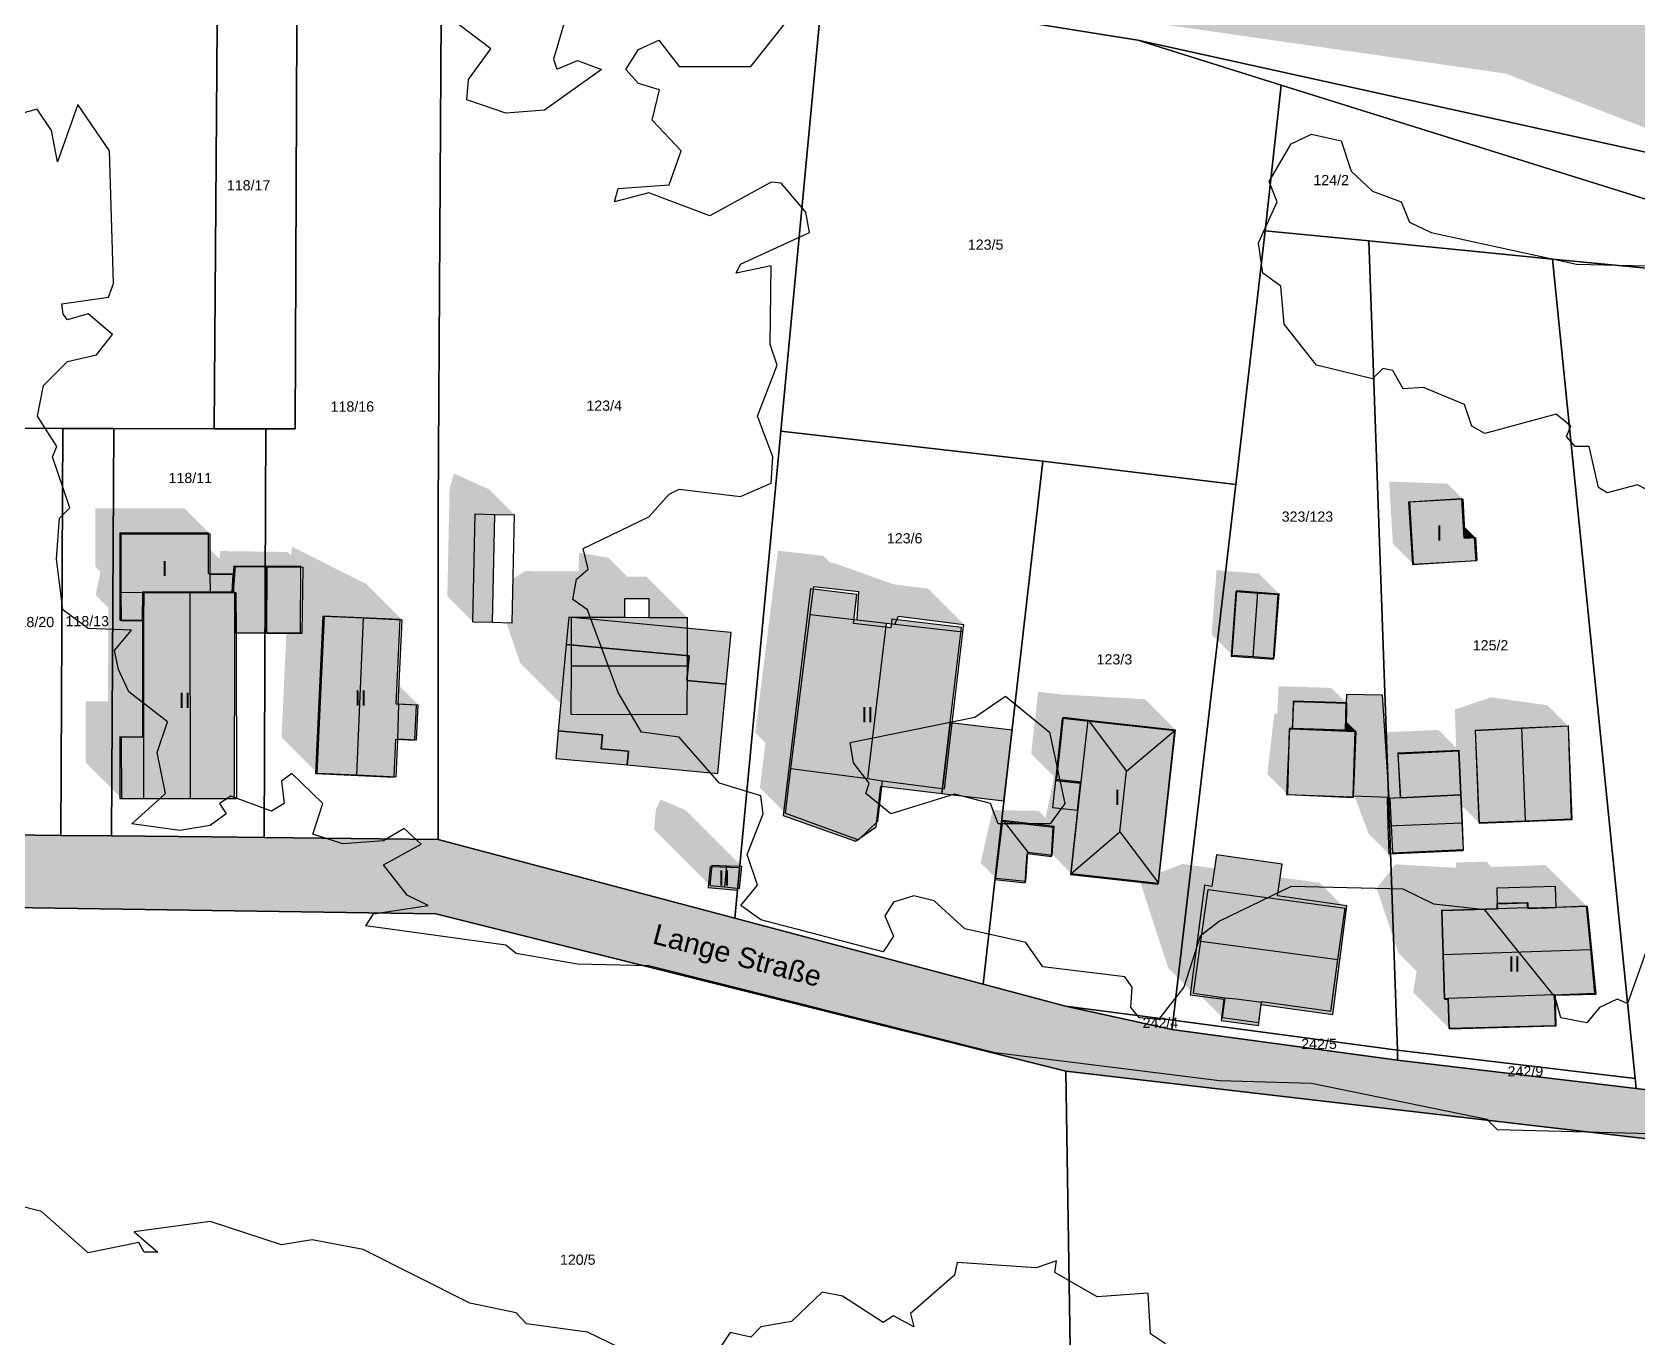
# Model space of a CAD drawing. Header units: millimetres. Extents: x 238 to 3518, y -74 to 2735.
# Drawn here: x 2364.9 to 2522.4, y 1544.8 to 1672.9 of the extents above; entities that cross this region are included whole.
import ezdxf
from ezdxf.enums import TextEntityAlignment as Align

# ---------------------------------------------------------------- set-up
doc = ezdxf.new("R2010")
doc.units = ezdxf.units.MM
for name, color, linetype in [('LP_Flurstueck_bez', 7, 'Continuous'), ('LP_Flurstuecke', 8, 'Continuous'), ('LP_Gebaeude_Dachaufsicht', 9, 'Continuous'), ('LP_Gebaeude_Dachschatten', 253, 'Continuous'), ('LP_Gebaeude_F', 254, 'Continuous'), ('LP_Gebaeude_Geschosszahl', 7, 'Continuous'), ('LP_Gebaeude_Schatten', 7, 'Continuous'), ('LP_Gebaeude_U', 7, 'Continuous'), ('LP_Topographie_Hoehenlinien', 8, 'Continuous'), ('LP_Verkehr_Strassen', 9, 'Continuous'), ('LP_Verkehr_Strassennamen', 7, 'Continuous'), ('LP_Verkehr_Wege_Plaetze', 252, 'Continuous')]:
    doc.layers.add(name, color=color, linetype=linetype)
doc.styles.get("Standard").update_dxf_attribs({"font": 'arial.ttf'})

msp = doc.modelspace()

# ---------------------------------------------------------------- hatches: boundary and pattern name
at = {"layer": 'LP_Gebaeude_Dachschatten'}
for points in [[(2408.39, 1625.62), (2408.17, 1615.04), (2410.1, 1615), (2410.32, 1625.58)], [(2380.43, 1617.93), (2375.92, 1617.93), (2375.91, 1615.17), (2375.9, 1603.74), (2375.89, 1597.73), (2380.44, 1597.72)], [(2483.1, 1618.1), (2482.63, 1611.78), (2484.7, 1611.63), (2485.17, 1617.94)], [(2397.43, 1615.42), (2393.62, 1615.59), (2392.91, 1600.21), (2396.78, 1600.03)], [(2429.21, 1610.71), (2429.22, 1615.46), (2425.45, 1615.47), (2425.45, 1615.48), (2423.06, 1615.49), (2423.06, 1615.49), (2417.84, 1615.51), (2417.83, 1610.74)], [(2448.75, 1614.9), (2445.86, 1615.23), (2441.25, 1615.76), (2439.37, 1600.67), (2446.9, 1599.66)], [(2471.63, 1594.45), (2472.29, 1600.38), (2468.52, 1605.41), (2467.84, 1599.35), (2467.54, 1596.68), (2466.84, 1590.37)], [(2472.29, 1600.38), (2477.08, 1604.45), (2468.52, 1605.41)], [(2506.47, 1604.43), (2506.82, 1595.35), (2511.36, 1595.54), (2511.02, 1604.64)], [(2505.05, 1598.07), (2504.86, 1602.44), (2498.9, 1602.18), (2499.1, 1597.81)], [(2505.18, 1595.34), (2505.05, 1598.07), (2499.1, 1597.81), (2497.83, 1597.75), (2497.92, 1595.02)], [(2431.63, 1591.17), (2431.45, 1589.17), (2432.89, 1589.04), (2433.08, 1591.12)], [(2493.01, 1581.91), (2493.71, 1586.95), (2480.27, 1588.8), (2479.56, 1583.71)], [(2517.78, 1582.91), (2517.37, 1587.2), (2514.31, 1587.07), (2511.58, 1587), (2511.58, 1587.02), (2508.59, 1586.93), (2508.59, 1586.92), (2503.17, 1586.76), (2503.3, 1582.43)]]:
    msp.add_hatch(color=253, dxfattribs=at).paths.add_polyline_path(points)
at = {"layer": 'LP_Gebaeude_F'}
for points in [[(2499.92, 1626.77), (2500.31, 1620.66), (2506.56, 1621.06), (2506.41, 1623.31), (2505.38, 1623.24), (2505.15, 1627.1)], [(2373.54, 1615.2), (2375.78, 1615.2), (2375.79, 1617.97), (2384.57, 1617.95), (2384.68, 1619.72), (2382.25, 1619.76), (2382.26, 1623.72), (2373.56, 1623.74)], [(2384.57, 1617.95), (2384.82, 1617.95), (2384.82, 1613.97), (2387.8, 1613.96), (2387.83, 1620.48), (2384.74, 1620.5), (2384.68, 1619.72)], [(2387.8, 1613.96), (2391.28, 1613.95), (2391.31, 1620.47), (2387.83, 1620.48)], [(2373.54, 1597.71), (2384.81, 1597.7), (2384.82, 1613.97), (2384.82, 1617.95), (2384.57, 1617.95), (2375.79, 1617.97), (2375.78, 1615.2), (2375.76, 1603.74), (2373.55, 1603.75)], [(2438.62, 1596.06), (2445.7, 1593.52), (2447.71, 1594.92), (2448.18, 1598.92), (2454.16, 1598.2), (2454.99, 1605.14), (2456.1, 1614.48), (2449.26, 1615.29), (2449.16, 1614.44), (2445.49, 1614.88), (2445.83, 1617.73), (2441.27, 1618.27)], [(2482.54, 1611.68), (2486.7, 1611.39), (2487.15, 1617.68), (2482.99, 1617.98)], [(2392.74, 1600.18), (2400.46, 1599.82), (2400.63, 1603.53), (2402.47, 1603.44), (2402.63, 1606.88), (2400.66, 1606.97), (2401.05, 1615.26), (2393.45, 1615.61)], [(2417.32, 1612.81), (2429.38, 1611.69), (2429.15, 1609.3), (2433.03, 1608.93), (2433.52, 1613.98), (2417.57, 1615.5)], [(2416.54, 1604.35), (2420.88, 1603.96), (2420.75, 1602.6), (2423.44, 1602.36), (2423.31, 1601), (2432.2, 1600.17), (2433.03, 1608.93), (2429.15, 1609.3), (2429.38, 1611.69), (2417.32, 1612.81)], [(2493.74, 1604.41), (2494.7, 1604.38), (2494.5, 1597.97), (2498.05, 1597.86), (2497.39, 1607.84), (2493.86, 1607.91), (2493.83, 1607.11)], [(2488.55, 1604.58), (2493.74, 1604.41), (2493.83, 1607.11), (2488.63, 1607.27)], [(2454.16, 1598.2), (2460.26, 1597.48), (2461.05, 1604.41), (2454.99, 1605.14)], [(2465.32, 1599.49), (2467.76, 1599.23), (2467.47, 1596.56), (2466.79, 1590.25), (2475.39, 1589.32), (2477.01, 1604.36), (2465.97, 1605.55)], [(2506.48, 1604.36), (2506.85, 1595.29), (2515.99, 1595.67), (2515.62, 1604.82)], [(2416.3, 1601.63), (2423.31, 1601), (2423.44, 1602.36), (2420.75, 1602.6), (2420.88, 1603.96), (2416.54, 1604.35)], [(2487.96, 1598.1), (2494.5, 1597.87), (2494.5, 1597.97), (2494.7, 1604.38), (2493.74, 1604.41), (2488.55, 1604.58), (2488.25, 1604.59)], [(2498.89, 1602.06), (2499.15, 1597.78), (2505.08, 1598.07), (2504.87, 1602.35)], [(2465.03, 1596.82), (2467.47, 1596.56), (2467.76, 1599.23), (2465.32, 1599.49)], [(2498.11, 1597.73), (2498.37, 1592.38), (2505.34, 1592.72), (2505.08, 1598.07), (2499.15, 1597.78)], [(2459.37, 1589.78), (2462.35, 1589.43), (2462.53, 1592.32), (2464.91, 1592.02), (2465.09, 1594.87), (2460.03, 1595.45)], [(2478.52, 1578.45), (2481.83, 1578.03), (2481.56, 1575.95), (2485.22, 1575.46), (2485.49, 1577.5), (2492.5, 1576.52), (2493.89, 1587.19), (2487.1, 1588.17), (2487.55, 1591.28), (2481.1, 1592.2), (2480.66, 1589.09), (2479.91, 1589.21)], [(2431.26, 1589), (2434.14, 1588.74), (2434.35, 1590.92), (2431.44, 1591.01)], [(2508.6, 1588.93), (2508.64, 1587.39), (2511.64, 1587.47), (2511.65, 1586.94), (2514.41, 1587.01), (2514.36, 1589.07)], [(2503.19, 1586.7), (2503.45, 1578.04), (2503.83, 1578.05), (2503.91, 1575.13), (2514.42, 1575.41), (2514.34, 1578.42), (2518.35, 1578.53), (2517.5, 1587.12), (2514.41, 1587.01), (2511.65, 1586.94), (2511.64, 1587.47), (2508.64, 1587.39), (2508.65, 1586.86)]]:
    msp.add_hatch(color=254, dxfattribs=at).paths.add_polyline_path(points)
at = {"layer": 'LP_Gebaeude_Schatten'}
for points in [[(2412.25, 1625.54), (2408.39, 1625.62), (2408.17, 1615.04), (2405.67, 1617.54), (2405.89, 1628.12), (2406.32, 1629.58), (2409.75, 1628.04), (2412.25, 1625.54)], [(2498.03, 1628.8), (2503.75, 1628.59), (2505.25, 1627.09), (2500.03, 1626.8), (2500.4, 1620.69), (2498.4, 1622.69), (2498.03, 1628.8)], [(2371.66, 1619.94), (2371.16, 1620.44), (2371.15, 1626.18), (2379.88, 1626.17), (2382.38, 1623.67), (2373.65, 1623.68), (2373.66, 1617.94), (2373.67, 1615.17), (2375.91, 1615.17), (2375.9, 1603.74), (2373.69, 1603.75), (2373.71, 1597.73), (2370.21, 1601.23), (2370.19, 1607.25), (2372.4, 1607.24), (2372.41, 1616.43), (2371.17, 1617.67), (2371.66, 1619.94)], [(2505.46, 1623.25), (2505.4, 1624.39), (2506.49, 1623.3), (2505.46, 1623.25)], [(2383.38, 1621.98), (2386.49, 1621.94), (2390.03, 1621.89), (2390.35, 1621.57), (2390.43, 1622.42), (2397.73, 1618.74), (2401.23, 1615.24), (2397.43, 1615.42), (2393.62, 1615.59), (2392.91, 1600.21), (2389.41, 1603.71), (2389.88, 1613.94), (2391.42, 1613.94), (2391.53, 1620.39), (2387.99, 1620.44), (2384.88, 1620.48), (2384.82, 1619.69), (2382.39, 1619.73), (2382.38, 1622.13), (2383.32, 1621.19), (2383.38, 1621.98)], [(2418.56, 1619.99), (2418.57, 1621.83), (2421.46, 1621.32), (2423.31, 1619.47), (2425.22, 1619.46), (2429.22, 1615.46), (2425.45, 1615.47), (2425.45, 1615.48), (2425.46, 1617.32), (2423.07, 1617.33), (2423.06, 1615.49), (2417.84, 1615.51), (2417.83, 1610.74), (2417.82, 1605.98), (2412.82, 1610.98), (2411.46, 1614.97), (2412.03, 1614.95), (2412.12, 1619.29), (2413.34, 1620.01), (2418.56, 1619.99)], [(2449.91, 1615.61), (2449.57, 1614.81), (2448.75, 1614.9), (2445.86, 1615.23), (2446.04, 1618.01), (2441.6, 1618.52), (2441.25, 1615.76), (2439.37, 1600.67), (2438.82, 1596.26), (2436.32, 1598.76), (2436.87, 1603.17), (2435.87, 1604.17), (2437.75, 1619.26), (2438.1, 1622.02), (2442.54, 1621.51), (2443.19, 1620.85), (2443.57, 1620.81), (2449.43, 1618.72), (2452.83, 1618.29), (2456.33, 1614.79), (2449.91, 1615.61)], [(2481.1, 1620.1), (2483.17, 1619.94), (2485.24, 1619.78), (2487.24, 1617.78), (2483.1, 1618.1), (2482.63, 1611.78), (2480.63, 1613.78), (2481.1, 1620.1)], [(2384.69, 1617.92), (2380.43, 1617.93), (2375.92, 1617.93), (2382.4, 1617.92), (2384.69, 1617.92)], [(2400.92, 1606.99), (2400.85, 1606.99), (2400.94, 1608.78), (2402.82, 1606.9), (2400.92, 1606.99)], [(2459.15, 1596.58), (2463.67, 1596.5), (2464.35, 1595.82), (2465.04, 1599.18), (2465.13, 1599.92), (2462.93, 1602.12), (2463.61, 1608.18), (2466.02, 1607.91), (2474.08, 1607.45), (2477.08, 1604.45), (2468.52, 1605.41), (2466.11, 1605.68), (2465.43, 1599.62), (2467.84, 1599.35), (2467.54, 1596.68), (2466.84, 1590.37), (2464.98, 1592.23), (2465.17, 1595), (2460.15, 1595.58), (2459.47, 1589.91), (2457.97, 1591.41), (2459.15, 1596.58)], [(2488.69, 1607.23), (2488.57, 1604.54), (2488.27, 1604.55), (2488.09, 1598.11), (2486.09, 1600.11), (2486.77, 1606.05), (2487.07, 1606.04), (2487.19, 1608.73), (2492.38, 1608.56), (2493.88, 1607.06), (2488.69, 1607.23)], [(2497.1, 1599.81), (2496.1, 1600.81), (2496.9, 1604.18), (2502.86, 1604.44), (2504.61, 1602.69), (2504.47, 1606.43), (2508.02, 1607.64), (2513.58, 1606.85), (2515.58, 1604.85), (2506.47, 1604.43), (2506.82, 1595.35), (2505.1, 1597.07), (2505.05, 1598.07), (2504.86, 1602.44), (2498.9, 1602.18), (2499.1, 1597.81), (2497.83, 1597.75), (2497.92, 1595.02), (2498.01, 1592.28), (2496.01, 1594.28), (2494.56, 1598.15), (2494.58, 1598.65), (2495.83, 1599.75), (2497.1, 1599.81)], [(2493.84, 1604.33), (2493.85, 1605.24), (2494.8, 1604.29), (2493.84, 1604.33)], [(2426.13, 1596.67), (2426.58, 1597.62), (2429.04, 1596.57), (2434.54, 1591.07), (2431.63, 1591.17), (2431.45, 1589.17), (2425.95, 1594.67), (2426.13, 1596.67)], [(2491.21, 1589.45), (2493.71, 1586.95), (2480.27, 1588.8), (2479.56, 1583.71), (2478.86, 1578.61), (2476.36, 1581.11), (2473.59, 1589.62), (2475.4, 1589.41), (2475.52, 1590.45), (2477.77, 1591.3), (2491.21, 1589.45)], [(2504.59, 1591.45), (2507.56, 1591.53), (2508.07, 1591.01), (2510.31, 1591.07), (2513.37, 1591.2), (2517.37, 1587.2), (2514.31, 1587.07), (2511.58, 1587), (2511.58, 1587.02), (2511.56, 1587.53), (2508.59, 1587.45), (2508.59, 1586.93), (2508.59, 1586.92), (2503.17, 1586.76), (2503.3, 1582.43), (2503.43, 1578.1), (2503.8, 1578.11), (2503.89, 1575.2), (2500.39, 1578.7), (2500.74, 1580.79), (2498.93, 1582.6), (2496.8, 1588.93), (2498.67, 1591.26), (2504.59, 1590.92), (2504.59, 1590.93), (2504.59, 1591.45)], [(2481.95, 1578.18), (2481.68, 1576.23), (2479.37, 1578.54), (2481.95, 1578.18)]]:
    msp.add_hatch(color=7, dxfattribs=at).paths.add_polyline_path(points)
at = {"layer": 'LP_Verkehr_Strassen'}
h = msp.add_hatch(color=9, dxfattribs=at)
h.paths.add_polyline_path([(1715.53, 2302.41), (1724.21, 2298.88), (1732.3, 2295.26), (1740.26, 2291.35), (1747.5, 2287.36), (1754.53, 2283.02), (1761.33, 2278.32), (1767.89, 2273.28), (1771.83, 2270.06), (1775.47, 2266.5), (1778.79, 2262.64), (1781.04, 2259.9), (1782.62, 2256.73), (1783.46, 2253.29), (1783.52, 2249.75), (1783.45, 2249.44), (1782.78, 2246.28), (1777.61, 2227.98), (1783.43, 2224.56), (1785.01, 2228.44), (1786.97, 2232.15), (1789.28, 2235.65), (1791.93, 2238.9), (1794.8, 2240.79), (1798.09, 2241.77), (1801.52, 2241.73), (1804.79, 2240.69), (1809.28, 2237.76), (1813.58, 2234.55), (1817.66, 2231.06), (1821.5, 2227.32), (1825.09, 2223.34), (1831.59, 2216.24), (1837.91, 2208.99), (1844.06, 2201.58), (1850.03, 2194.04), (1855.81, 2186.35), (1861.42, 2178.53), (1866.83, 2170.57), (1872.05, 2162.49), (1877.08, 2154.28), (1881.99, 2145.21), (1886.71, 2136.12), (1891.28, 2126.95), (1895.69, 2117.7), (1899.95, 2108.39), (1904.05, 2099), (1907.99, 2089.54), (1911.78, 2080.02), (1918.47, 2061.96), (1925.24, 2043.8), (1932.05, 2025.66), (1938.91, 2007.54), (1945.8, 1989.43), (1952.64, 1971.19), (1960.1, 1953.03), (1968.14, 1935.11), (1976.74, 1917.46), (1985.9, 1900.09), (1995.6, 1883.01), (2003.25, 1870.79), (2011.42, 1858.95), (2020.09, 1847.48), (2029.27, 1836.4), (2038.92, 1825.74), (2049.03, 1815.51), (2059.58, 1805.73), (2068.59, 1797.73), (2077.88, 1790.04), (2087.44, 1782.67), (2097.23, 1775.64), (2107.27, 1768.96), (2117.53, 1762.62), (2126.97, 1757.23), (2129.88, 1754.77), (2132.11, 1751.69), (2133.55, 1748.16), (2133.99, 1744.33), (2133.62, 1740.52), (2132.36, 1736.92), (2131.82, 1736.09), (2137.92, 1731.63), (2143.57, 1736.13), (2146.61, 1738.33), (2150.09, 1739.76), (2153.8, 1740.34), (2158.56, 1739.83), (2163.26, 1738.99), (2167.9, 1737.85), (2186.15, 1731.2), (2204.59, 1725.13), (2223.22, 1719.66), (2242.01, 1714.78), (2260.85, 1710.4), (2279.9, 1706.72), (2299.06, 1703.69), (2321.58, 1700.14), (2344.09, 1696.59), (2367.12, 1693.11), (2390.11, 1689.96), (2454.53, 1680.74), (2575.98, 1663.48), (2591.02, 1661.33), (2606.09, 1659.4), (2621.19, 1657.7), (2636.32, 1656.22), (2640.93, 1654.7), (2644.86, 1651.86), (2647.75, 1647.96), (2649.31, 1643.36), (2649.4, 1638.5), (2659.74, 1639.2), (2661.04, 1643.97), (2663.46, 1648.29), (2666.98, 1651.36), (2671.06, 1653.66), (2675.52, 1655.08), (2680.17, 1655.56), (2695.96, 1656.39), (2711.73, 1657.53), (2727.47, 1659), (2743.22, 1661.24), (2758.84, 1662.91), (2774.46, 1664.64), (2791.21, 1666.49), (2806.13, 1667.69), (2822.35, 1668.46), (2833.28, 1668.56), (2844.34, 1668.39), (2855.69, 1667.97), (2867, 1667.15), (2878.29, 1665.94), (2889.52, 1664.33), (2900.7, 1662.33), (2923.44, 1657.42), (2937.74, 1653.34), (2951.71, 1648.94), (2963.41, 1644.48), (2974.33, 1639.54), (2982.57, 1635.58), (2977.72, 1646.13), (2974.63, 1647.46), (2968.24, 1649.98), (2958.7, 1653.53), (2956.77, 1654.22), (2945.01, 1658.02), (2935.82, 1660.88), (2924.68, 1664.11), (2913.43, 1666.95), (2902.09, 1669.39), (2890.67, 1671.43), (2879.18, 1673.08), (2867.65, 1674.32), (2856.08, 1675.15), (2844.48, 1675.58), (2833.04, 1675.97), (2821.87, 1675.92), (2806.18, 1675.15), (2789.77, 1673.76), (2773.75, 1671.81), (2758.04, 1670.06), (2742.31, 1668.6), (2726.56, 1667.43), (2710.78, 1666.55), (2694.99, 1665.95), (2679.2, 1665.64), (2663.4, 1665.62), (2661.55, 1667.26), (2660.05, 1669.21), (2658.93, 1671.42), (2658.24, 1673.79), (2658.19, 1674.29), (2651.54, 1674.33), (2651.39, 1672.03), (2650.59, 1669.86), (2649.23, 1668.01), (2647.39, 1666.61), (2645.24, 1665.78), (2628.14, 1666.48), (2611.07, 1667.52), (2594.02, 1668.89), (2577, 1670.6), (2391.3, 1697.14), (2368.31, 1700.32), (2345.37, 1703.8), (2322.47, 1707.58), (2299.62, 1711.66), (2281.8, 1714.91), (2264.09, 1718.68), (2246.5, 1722.98), (2229.04, 1727.8), (2211.73, 1733.14), (2194.59, 1738.99), (2177.63, 1745.34), (2160.87, 1752.2), (2158.7, 1753.89), (2157.06, 1756.1), (2156.07, 1758.66), (2155.85, 1760.93), (2148.48, 1764.39), (2148.16, 1764.12), (2145.71, 1762.78), (2143.02, 1762.01), (2140.23, 1761.85), (2131.1, 1766.4), (2119.32, 1772.81), (2107.78, 1779.66), (2096.49, 1786.92), (2085.49, 1794.59), (2074.77, 1802.66), (2064.35, 1811.12), (2054.03, 1820.68), (2044.15, 1830.68), (2034.71, 1841.11), (2025.74, 1851.95), (2017.25, 1863.17), (2009.27, 1874.75), (2001.8, 1886.67), (1992.21, 1903.54), (1983.16, 1920.71), (1974.66, 1938.16), (1966.71, 1955.87), (1959.34, 1973.82), (1952.53, 1992), (1945.64, 2010.09), (1938.79, 2028.2), (1931.98, 2046.33), (1925.21, 2064.46), (1918.49, 2082.62), (1914.66, 2092.25), (1910.67, 2101.82), (1906.52, 2111.32), (1902.21, 2120.75), (1897.75, 2130.11), (1893.13, 2139.38), (1888.35, 2148.58), (1883.41, 2157.7), (1878.61, 2166.31), (1873.58, 2174.79), (1868.31, 2183.12), (1862.81, 2191.31), (1857.09, 2199.34), (1851.15, 2207.21), (1844.99, 2214.91), (1838.63, 2222.44), (1832.06, 2229.79), (1828.56, 2233.2), (1825.16, 2236.7), (1821.85, 2240.29), (1818.64, 2243.97), (1815.52, 2247.73), (1813.86, 2250.86), (1813.07, 2254.32), (1813.22, 2257.87), (1814.29, 2261.25), (1815.99, 2264.87), (1817.94, 2268.36), (1820.14, 2271.71), (1822.2, 2274.41), (1816.54, 2279.27), (1810.62, 2273.76), (1807.94, 2271.39), (1804.83, 2269.62), (1801.43, 2268.53), (1797.88, 2268.14), (1794.32, 2268.49), (1790.9, 2269.56), (1787.78, 2271.3), (1783.31, 2273.63), (1778.96, 2276.15), (1774.73, 2278.88), (1767.19, 2284.01), (1759.47, 2288.86), (1751.59, 2293.45), (1743.55, 2297.95), (1735.36, 2302.07), (1727.04, 2306.3), (1719.14, 2310.09)])
h.paths.add_polyline_path([(1767.95, 2278.1), (1768.21, 2278.63), (1780.91, 2270.16), (1789.38, 2264.73), (1786.2, 2260.9)], flags=0)
h.paths.add_polyline_path([(1784.56, 2238.25), (1785.58, 2240.87), (1786.52, 2242.91), (1788.43, 2241.49), (1785.56, 2237.34), (1785.09, 2237.32), (1784.71, 2237.42)], flags=0)
h.paths.add_polyline_path([(1806.96, 2265.79), (1810.03, 2268.44), (1813.33, 2271.64), (1813.91, 2271.66), (1814.25, 2271.38), (1814.33, 2270.94), (1809.22, 2263.91)], flags=0)
h.paths.add_polyline_path([(2137.92, 1739.08), (2140.62, 1743.67), (2142.29, 1745.45), (2143.03, 1745.73), (2143.83, 1745.78), (2144.44, 1745.36), (2144.55, 1744.75), (2144.36, 1744.01), (2143.25, 1741.9), (2139.2, 1737.81), (2138.42, 1737.84), (2137.98, 1738.23)], flags=0)
h.paths.add_polyline_path([(1792.17, 2255.76), (1793.04, 2257.9), (1794.74, 2259.46), (1797.41, 2260.46), (1800.27, 2260.38), (1802.88, 2259.24), (1804.38, 2257.52), (1805.07, 2255.35), (1804.84, 2253.08), (1803.73, 2251.09), (1801.93, 2249.7), (1799.7, 2249.16), (1797.41, 2249.29), (1795.25, 2250.07), (1793.39, 2251.43), (1792.29, 2253.46)], flags=0)
h.paths.add_polyline_path([(1808.55, 2245.3), (1810.71, 2247.7), (1813.67, 2244.51), (1819.28, 2238.75), (1830.87, 2226.84), (1837.01, 2219.91), (1846, 2209.06), (1855, 2197.1), (1863.15, 2185.25), (1873.42, 2168.42), (1872.83, 2167.89), (1866.8, 2177.31), (1854, 2195.3), (1841.84, 2210.47), (1831.21, 2223.01), (1821.11, 2234.02), (1815.26, 2239.74)], flags=0)
msp.add_hatch(color=9, dxfattribs=at).paths.add_polyline_path([(1609.11, 1553.88), (1628.76, 1550.31), (1665.88, 1543.56), (1685.96, 1541.66), (1724.32, 1538.11), (1755.14, 1534.34), (1758.15, 1534.11), (1765.53, 1533.55), (1785.7, 1532.82), (1806.06, 1532.61), (1810.79, 1530.14), (1812.42, 1527.29), (1818.02, 1503.43), (1821.26, 1505.19), (1825.87, 1508.05), (1835.96, 1507.86), (1835.88, 1512.09), (1835.74, 1518.85), (1835.39, 1528.42), (1835.83, 1543.96), (1840.98, 1546.68), (1850.61, 1557.72), (1855.92, 1562.18), (1862.39, 1565.5), (1874.13, 1571.54), (1893.69, 1578.3), (1894.23, 1578.47), (1909.17, 1583.09), (1920.39, 1585.74), (1926.68, 1587.23), (1946.69, 1591.74), (1966.45, 1596.19), (1978.05, 1598.92), (1979.84, 1599.34), (1988.92, 1601.57), (1998.7, 1603.73), (2002.23, 1604.49), (2020.15, 1608.36), (2038.67, 1612.37), (2060.99, 1617.18), (2071.81, 1618.28), (2083.87, 1620.42), (2088.88, 1620.02), (2104.29, 1618.77), (2130.51, 1616.65), (2139.07, 1615.96), (2174.74, 1610.85), (2199.43, 1607.25), (2201.85, 1606.9), (2206.91, 1606.16), (2226.72, 1603.28), (2247.86, 1600.33), (2269, 1597.34), (2271.48, 1596.91), (2307.37, 1592.02), (2341.79, 1587.34), (2362.82, 1587.02), (2404.54, 1586.39), (2466.34, 1570.98), (2581.2, 1557.61), (2583.12, 1557.02), (2584.44, 1556.05), (2585.01, 1554.67), (2594.07, 1560.8), (2573.39, 1563.3), (2565.05, 1564.26), (2556.47, 1565.25), (2553, 1565.65), (2522.27, 1569.28), (2498.87, 1572.05), (2476.72, 1575.06), (2466.31, 1577.36), (2458.22, 1579.5), (2433.87, 1585.97), (2404.77, 1593.69), (2387.72, 1593.9), (2382.57, 1593.95), (2372.74, 1594.05), (2367.76, 1594.1), (2362.76, 1594.16), (2339.62, 1594.41), (2320.35, 1597.06), (2286.61, 1601.71), (2271.84, 1603.69), (2251.99, 1606.47), (2220.01, 1610.84), (2198.93, 1613.74), (2193.92, 1614.39), (2152.77, 1619.81), (2129.47, 1622.89), (2099.32, 1627.34), (2071.45, 1623.47), (2063.48, 1622.36), (2037.99, 1617.57), (2013.25, 1612.81), (1997.89, 1609.85), (1986.96, 1607.53), (1984.68, 1606.1), (1974.51, 1604.18), (1973.28, 1603.95), (1962.21, 1602), (1948.59, 1599.21), (1934.4, 1596.33), (1905.2, 1590.33), (1903.43, 1589.63), (1877.51, 1580.85), (1870.23, 1578.12), (1862.9, 1576.03), (1847.52, 1566.2), (1841.81, 1559.13), (1829.44, 1551.51), (1817.11, 1543.42), (1812.27, 1541.85), (1805.65, 1540.85), (1796.74, 1541.36), (1787.97, 1539.2), (1763.63, 1540.11), (1754.78, 1540.44), (1746.13, 1541.25), (1736.13, 1542.33), (1728.03, 1543.2), (1727.52, 1543.28), (1718.55, 1544.76), (1713.52, 1545.59), (1712.87, 1545.57), (1688.42, 1548.15), (1654.75, 1551.69), (1643.37, 1553.38), (1634.78, 1554.65), (1628, 1558.67), (1626.74, 1560.58), (1625.46, 1567.02), (1626.48, 1571.86), (1621.77, 1566.99), (1614.65, 1559.61)])
at = {"layer": 'LP_Verkehr_Wege_Plaetze'}
for points in [[(2391.68, 1684.73), (2419.25, 1680.77), (2437.06, 1677.91), (2473.45, 1673.97), (2509.47, 1668.8), (2531.7, 1665.77), (2575.41, 1659.52), (2590.48, 1657.37), (2605.62, 1655.43), (2620.77, 1653.72), (2635.95, 1652.23), (2639.09, 1651.1), (2647.75, 1647.96), (2644.86, 1651.86), (2640.93, 1654.7), (2636.32, 1656.22), (2621.19, 1657.7), (2606.09, 1659.4), (2591.02, 1661.33), (2575.98, 1663.48), (2454.53, 1680.74)], [(2509.47, 1668.8), (2537.26, 1658), (2559.84, 1653.2), (2545.55, 1660.1), (2531.7, 1665.77)]]:
    msp.add_hatch(color=252, dxfattribs=at).paths.add_polyline_path(points)

# ---------------------------------------------------------------- linework, layer by layer
at = {"layer": 'LP_Flurstuecke', "color": 8}
for points in [[(2221.1, 1639.18), (2222.1, 1639.14), (2253.74, 1637.71), (2251.99, 1606.47), (2271.84, 1603.69), (2286.61, 1601.71), (2320.35, 1597.06), (2339.62, 1594.41), (2362.76, 1594.16), (2362.97, 1634.04), (2367.97, 1634.01), (2372.96, 1633.99), (2382.8, 1633.97), (2383.16, 1682.4), (2368.2, 1684.31), (2328.13, 1690.47), (2288.75, 1696.53), (2280.83, 1700.06), (2274.06, 1701.63), (2222.6, 1709.03), (2221.83, 1673.39), (2221.63, 1664.13), (2221.29, 1648.52)], [(2382.8, 1633.97), (2387.88, 1633.96), (2390.74, 1633.95), (2390.93, 1681.4), (2383.16, 1682.4)], [(2387.72, 1593.9), (2404.77, 1593.69), (2404.76, 1626.24), (2405.11, 1679.75), (2390.93, 1681.4), (2390.74, 1633.95), (2387.88, 1633.96), (2387.85, 1626.69)], [(2404.76, 1626.24), (2404.77, 1593.69), (2433.87, 1585.97), (2437.59, 1625.37), (2438.38, 1633.73), (2442.47, 1677.05), (2437.06, 1677.91), (2405.11, 1679.75)], [(2438.38, 1633.73), (2464.06, 1630.78), (2482.99, 1628.51), (2485.89, 1653.38), (2487.46, 1667.67), (2473.38, 1672.07), (2442.47, 1677.05)], [(2473.38, 1672.07), (2487.46, 1667.67), (2528.03, 1654.97), (2532.52, 1653.57), (2551.94, 1647.5), (2566.53, 1638.37), (2601.59, 1600.98), (2616.37, 1585.24), (2620.67, 1588.22), (2625.47, 1591.34), (2628.01, 1593.07), (2600, 1625.07), (2580.32, 1643.14), (2568.5, 1651.31), (2559.84, 1653.2), (2537.26, 1658)], [(2485.89, 1653.38), (2496.04, 1652.39), (2514.06, 1650.62), (2528.72, 1649.19), (2528.03, 1654.97), (2487.46, 1667.67)], [(2476.84, 1575.98), (2498.84, 1573.05), (2496.04, 1652.39), (2485.89, 1653.38), (2482.99, 1628.51)], [(2496.04, 1652.39), (2498.84, 1573.05), (2522.17, 1570.27), (2514.06, 1650.62)], [(2514.06, 1650.62), (2522.17, 1570.27), (2522.27, 1569.28), (2553, 1565.65), (2547.16, 1567.85), (2544.25, 1575.1), (2535.57, 1633.22), (2531.89, 1632.83), (2528.72, 1649.19)], [(2362.76, 1594.16), (2367.76, 1594.1), (2367.97, 1634.01), (2362.97, 1634.04)], [(2367.76, 1594.1), (2372.74, 1594.05), (2372.96, 1633.99), (2367.97, 1634.01)], [(2372.74, 1594.05), (2382.57, 1593.95), (2387.72, 1593.9), (2387.85, 1626.69), (2387.88, 1633.96), (2382.8, 1633.97), (2372.96, 1633.99)], [(2433.87, 1585.97), (2458.22, 1579.5), (2460.32, 1597.98), (2464.06, 1630.78), (2438.38, 1633.73), (2437.59, 1625.37)], [(2458.22, 1579.5), (2466.31, 1577.36), (2476.84, 1575.98), (2482.99, 1628.51), (2464.06, 1630.78), (2460.32, 1597.98)], [(2332.77, 1526.02), (2364.16, 1521.29), (2382.05, 1520.24), (2467.04, 1525.04), (2466.34, 1570.98), (2404.54, 1586.39), (2362.82, 1587.02), (2341.79, 1587.34)], [(2466.31, 1577.36), (2476.72, 1575.06), (2476.84, 1575.98)], [(2476.72, 1575.06), (2498.87, 1572.05), (2498.84, 1573.05), (2476.84, 1575.98)], [(2498.84, 1573.05), (2498.87, 1572.05), (2522.27, 1569.28), (2522.17, 1570.27)], [(2466.34, 1570.98), (2467.04, 1525.04), (2535.55, 1528.9), (2542.57, 1526.35), (2582.38, 1552.91), (2581.2, 1557.61)]]:
    msp.add_lwpolyline(points, close=True, dxfattribs=at)
for points in [[(2289.32, 1699.44), (2391.68, 1684.73), (2419.25, 1680.77), (2437.06, 1677.91), (2442.47, 1677.05), (2473.38, 1672.07), (2537.26, 1658), (2559.84, 1653.2), (2568.5, 1651.31), (2592.88, 1645.48), (2634.23, 1637.48), (2649.4, 1638.5), (2659.74, 1639.2), (2677.29, 1640.39), (2731.2, 1645.71), (2761.74, 1647.36), (2815.87, 1649.01)], [(2362.82, 1587.02), (2404.54, 1586.39), (2466.34, 1570.98), (2581.2, 1557.61), (2582.38, 1552.91), (2585.01, 1554.67), (2594.07, 1560.8), (2573.39, 1563.3), (2565.05, 1564.26), (2556.47, 1565.25), (2553, 1565.65), (2522.27, 1569.28), (2498.87, 1572.05), (2476.72, 1575.06), (2466.31, 1577.36), (2458.22, 1579.5), (2433.87, 1585.97), (2404.77, 1593.69), (2387.72, 1593.9), (2382.57, 1593.95), (2372.74, 1594.05), (2367.76, 1594.1), (2362.76, 1594.16)]]:
    msp.add_lwpolyline(points, dxfattribs=at)
at = {"layer": 'LP_Gebaeude_Dachaufsicht', "color": 9}
for p, q in [((2500.03, 1626.8, 76.27), (2505.25, 1627.09, 76.27)), ((2505.25, 1627.09, 76.27), (2505.46, 1623.25, 76.27)), ((2408.17, 1615.04, 76.07), (2408.39, 1625.62, 76.07)), ((2408.39, 1625.62, 76.07), (2410.32, 1625.58, 77.91)), ((2410.1, 1615, 77.91), (2410.32, 1625.58, 77.91)), ((2410.32, 1625.58, 77.91), (2412.25, 1625.54, 76.07)), ((2412.03, 1614.95, 76.07), (2412.25, 1625.54, 76.07)), ((2500.03, 1626.8, 76.27), (2500.4, 1620.69, 76.27)), ((2373.65, 1623.68, 75.68), (2373.66, 1617.94, 75.68)), ((2373.65, 1623.68, 75.68), (2382.38, 1623.67, 75.68)), ((2382.38, 1623.67, 75.68), (2382.39, 1619.73, 75.68)), ((2505.46, 1623.25, 76.27), (2506.49, 1623.3, 76.27)), ((2506.49, 1623.3, 76.27), (2506.63, 1621.06, 76.27)), ((2500.4, 1620.69, 76.27), (2506.63, 1621.06, 76.27)), ((2382.39, 1619.73, 75.68), (2384.82, 1619.69, 75.68)), ((2382.39, 1619.73, 75.68), (2382.4, 1617.92, 75.68)), ((2384.69, 1617.92, 74.58), (2384.82, 1619.69, 74.58)), ((2384.69, 1617.92, 75.68), (2384.82, 1619.69, 75.68)), ((2384.82, 1619.69, 74.58), (2384.88, 1620.48, 74.58)), ((2384.88, 1620.48, 74.58), (2387.99, 1620.44, 74.58)), ((2387.96, 1613.94, 74.58), (2387.99, 1620.44, 74.58)), ((2387.99, 1620.44, 74.58), (2391.53, 1620.39, 74.58)), ((2391.42, 1613.94, 74.58), (2391.53, 1620.39, 74.58)), ((2373.66, 1617.94, 75.35), (2375.92, 1617.93, 75.35)), ((2373.66, 1617.94, 75.68), (2382.4, 1617.92, 75.68)), ((2373.66, 1617.94, 75.35), (2373.67, 1615.17, 75.35)), ((2375.91, 1615.17, 76.84), (2375.92, 1617.93, 76.84)), ((2375.91, 1615.17, 75.35), (2375.92, 1617.93, 75.35)), ((2375.92, 1617.93, 76.84), (2380.43, 1617.93, 81.65)), ((2380.43, 1617.93, 81.65), (2380.44, 1597.72, 81.65)), ((2380.43, 1617.93, 81.65), (2384.69, 1617.92, 77.11)), ((2382.4, 1617.92, 75.68), (2384.69, 1617.92, 75.68)), ((2384.69, 1617.92, 74.58), (2384.94, 1617.92, 74.58)), ((2384.69, 1617.92, 77.11), (2384.94, 1617.92, 76.84)), ((2384.94, 1617.92, 74.58), (2384.95, 1613.95, 74.58)), ((2384.94, 1617.92, 76.84), (2384.95, 1613.95, 76.84)), ((2441.25, 1615.76, 78.49), (2441.6, 1618.52, 78.49)), ((2441.6, 1618.52, 78.49), (2446.04, 1618.01, 78.49)), ((2445.86, 1615.23, 78.49), (2446.04, 1618.01, 78.49)), ((2482.63, 1611.78, 76.16), (2483.1, 1618.1, 76.16)), ((2483.1, 1618.1, 76.16), (2485.17, 1617.94, 76.7)), ((2484.7, 1611.63, 76.7), (2485.17, 1617.94, 76.7)), ((2485.17, 1617.94, 76.7), (2487.24, 1617.78, 76.16)), ((2486.76, 1611.47, 76.16), (2487.24, 1617.78, 76.16)), ((2423.06, 1615.49, 79.27), (2423.07, 1617.33, 79.27)), ((2423.07, 1617.33, 79.27), (2425.46, 1617.32, 79.27)), ((2425.45, 1615.48, 79.27), (2425.46, 1617.32, 79.27)), ((2373.67, 1615.17, 75.35), (2375.91, 1615.17, 75.35)), ((2375.9, 1603.74, 76.84), (2375.91, 1615.17, 76.84)), ((2392.91, 1600.21, 77.21), (2393.62, 1615.59, 77.21)), ((2393.62, 1615.59, 77.21), (2397.43, 1615.42, 81.95)), ((2396.78, 1600.03, 81.95), (2397.43, 1615.42, 81.95)), ((2397.43, 1615.42, 81.95), (2401.23, 1615.24, 77.21)), ((2400.85, 1606.99, 77.29), (2401.23, 1615.24, 77.21)), ((2408.17, 1615.04, 76.07), (2410.1, 1615, 77.91)), ((2410.1, 1615, 77.91), (2412.03, 1614.95, 76.07)), ((2417.83, 1610.74, 83.37), (2417.84, 1615.51, 79.27)), ((2417.84, 1615.51, 79.27), (2423.06, 1615.49, 79.27)), ((2423.06, 1615.49, 79.27), (2425.45, 1615.48, 79.27)), ((2423.06, 1615.49, 79.27), (2423.06, 1615.49, 79.27)), ((2423.06, 1615.49, 79.27), (2423.06, 1615.49, 79.27)), ((2425.45, 1615.47, 79.28), (2425.45, 1615.48, 79.27)), ((2425.45, 1615.47, 79.28), (2429.22, 1615.46, 79.27)), ((2429.21, 1610.71, 83.37), (2429.22, 1615.46, 79.27)), ((2439.37, 1600.67, 78.49), (2441.25, 1615.76, 78.49)), ((2441.25, 1615.76, 78.49), (2445.86, 1615.23, 80.7)), ((2441.25, 1615.76, 78.49), (2445.86, 1615.23, 78.49)), ((2445.86, 1615.23, 80.7), (2448.75, 1614.9, 82.08)), ((2446.9, 1599.66, 82.08), (2448.75, 1614.9, 82.08)), ((2448.75, 1614.9, 82.08), (2449.57, 1614.81, 81.69)), ((2449.57, 1614.81, 78.49), (2449.91, 1615.61, 78.49)), ((2449.57, 1614.81, 81.69), (2456.24, 1614.05, 78.49)), ((2449.57, 1614.81, 78.49), (2456.24, 1614.05, 78.49)), ((2449.91, 1615.61, 78.49), (2456.33, 1614.79, 78.49)), ((2456.24, 1614.05, 78.49), (2456.33, 1614.79, 78.49)), ((2384.95, 1613.95, 74.58), (2387.96, 1613.94, 74.58)), ((2384.95, 1613.95, 76.84), (2384.99, 1597.71, 76.84)), ((2387.96, 1613.94, 74.58), (2391.42, 1613.94, 74.58)), ((2455.26, 1605.69, 78.49), (2456.24, 1614.05, 78.49)), ((2482.63, 1611.78, 76.16), (2484.7, 1611.63, 76.7)), ((2484.7, 1611.63, 76.7), (2486.76, 1611.47, 76.16)), ((2417.82, 1605.98, 79.27), (2417.83, 1610.74, 83.37)), ((2417.83, 1610.74, 83.37), (2429.21, 1610.71, 83.37)), ((2429.2, 1605.96, 79.27), (2429.21, 1610.71, 83.37)), ((2400.83, 1604.61, 76.03), (2400.92, 1606.99, 76.03)), ((2400.83, 1604.61, 77.21), (2400.92, 1606.99, 77.21)), ((2400.85, 1606.99, 77.29), (2400.92, 1606.99, 77.21)), ((2400.92, 1606.99, 76.03), (2402.82, 1606.9, 76.03)), ((2402.66, 1603.47, 76.03), (2402.82, 1606.9, 76.03)), ((2488.57, 1604.54, 75.92), (2488.69, 1607.23, 75.92)), ((2488.69, 1607.23, 75.92), (2493.88, 1607.06, 75.92)), ((2493.84, 1604.33, 75.92), (2493.88, 1607.06, 75.92)), ((2417.82, 1605.98, 79.27), (2429.2, 1605.96, 79.27)), ((2454.43, 1598.65, 78.49), (2455.26, 1605.69, 78.49)), ((2465.43, 1599.62, 77.26), (2466.11, 1605.68, 77.26)), ((2466.11, 1605.68, 77.26), (2468.52, 1605.41, 77.26)), ((2467.84, 1599.35, 77.26), (2468.52, 1605.41, 77.26)), ((2468.52, 1605.41, 77.26), (2472.29, 1600.38, 79.66)), ((2468.52, 1605.41, 77.26), (2477.08, 1604.45, 77.26)), ((2511.02, 1604.64, 77.68), (2515.58, 1604.85, 76)), ((2515.58, 1604.85, 76), (2515.9, 1595.72, 76)), ((2373.69, 1603.75, 76.84), (2375.9, 1603.74, 76.84)), ((2373.69, 1603.75, 76.84), (2373.71, 1597.73, 76.84)), ((2375.89, 1597.73, 76.84), (2375.9, 1603.74, 76.84)), ((2400.64, 1599.85, 77.21), (2400.82, 1603.56, 77.18)), ((2400.82, 1603.56, 76.03), (2400.83, 1604.61, 76.03)), ((2400.82, 1603.56, 77.18), (2400.83, 1604.61, 77.21)), ((2400.82, 1603.56, 76.03), (2402.66, 1603.47, 76.03)), ((2472.29, 1600.38, 79.66), (2477.08, 1604.45, 77.26)), ((2475.4, 1589.41, 77.26), (2477.08, 1604.45, 77.26)), ((2488.09, 1598.11, 75.92), (2488.27, 1604.55, 75.92)), ((2488.27, 1604.55, 75.92), (2488.57, 1604.54, 75.92)), ((2488.57, 1604.54, 75.92), (2493.84, 1604.33, 75.92)), ((2493.84, 1604.33, 75.92), (2494.8, 1604.29, 75.92)), ((2494.54, 1597.8, 75.92), (2494.8, 1604.29, 75.92)), ((2506.47, 1604.43, 76), (2511.02, 1604.64, 77.68)), ((2506.47, 1604.43, 76), (2506.82, 1595.35, 76)), ((2511.02, 1604.64, 77.68), (2511.36, 1595.54, 77.68)), ((2498.9, 1602.18, 76.23), (2504.86, 1602.44, 76.23)), ((2498.9, 1602.18, 76.23), (2499.1, 1597.81, 77.49)), ((2504.86, 1602.44, 76.23), (2505.05, 1598.07, 77.49)), ((2392.91, 1600.21, 77.21), (2396.78, 1600.03, 81.95)), ((2438.82, 1596.26, 77.23), (2439.37, 1600.67, 77.23)), ((2439.37, 1600.67, 78.49), (2446.9, 1599.66, 82.08)), ((2439.37, 1600.67, 77.23), (2446.9, 1599.66, 77.23)), ((2471.63, 1594.45, 79.66), (2472.29, 1600.38, 79.66)), ((2396.78, 1600.03, 81.95), (2400.64, 1599.85, 77.21)), ((2446.9, 1599.66, 82.08), (2448.35, 1599.46, 81.39)), ((2446.9, 1599.66, 77.23), (2448.35, 1599.46, 77.23)), ((2447.88, 1595.48, 77.23), (2448.35, 1599.46, 77.23)), ((2448.35, 1599.46, 81.39), (2454.43, 1598.65, 78.49)), ((2465.43, 1599.62, 77.26), (2467.84, 1599.35, 77.26)), ((2467.54, 1596.68, 77.26), (2467.84, 1599.35, 77.26)), ((2373.71, 1597.73, 76.84), (2375.89, 1597.73, 76.84)), ((2375.89, 1597.73, 76.84), (2380.44, 1597.72, 81.65)), ((2380.44, 1597.72, 81.65), (2384.99, 1597.71, 76.84)), ((2488.09, 1598.11, 75.92), (2494.54, 1597.8, 75.92)), ((2497.83, 1597.75, 75.91), (2499.1, 1597.81, 75.91)), ((2497.83, 1597.75, 75.91), (2497.92, 1595.02, 78.48)), ((2499.1, 1597.81, 75.91), (2505.05, 1598.07, 75.91)), ((2499.1, 1597.81, 77.49), (2505.05, 1598.07, 77.49)), ((2505.05, 1598.07, 75.91), (2505.18, 1595.34, 78.48)), ((2438.82, 1596.26, 77.23), (2446, 1593.66, 77.23)), ((2446, 1593.66, 77.23), (2447.88, 1595.48, 77.23)), ((2459.47, 1589.91, 75.52), (2460.15, 1595.58, 75.52)), ((2460.15, 1595.58, 75.53), (2462.61, 1592.45, 75.53)), ((2460.15, 1595.58, 75.52), (2462.61, 1592.45, 75.52)), ((2460.15, 1595.58, 75.53), (2465.17, 1595, 75.53)), ((2466.84, 1590.37, 77.26), (2467.54, 1596.68, 77.26)), ((2497.92, 1595.02, 78.48), (2505.18, 1595.34, 78.48)), ((2505.18, 1595.34, 78.48), (2505.3, 1592.61, 75.91)), ((2506.82, 1595.35, 76), (2511.36, 1595.54, 77.68)), ((2511.36, 1595.54, 77.68), (2515.9, 1595.72, 76)), ((2464.97, 1592.15, 75.53), (2465.17, 1595, 75.53)), ((2466.84, 1590.37, 77.26), (2471.63, 1594.45, 79.66)), ((2471.63, 1594.45, 79.66), (2475.4, 1589.41, 77.26)), ((2497.92, 1595.02, 78.48), (2498.01, 1592.28, 75.91)), ((2462.41, 1589.6, 75.52), (2462.61, 1592.45, 75.52)), ((2462.61, 1592.45, 75.53), (2464.97, 1592.15, 75.53)), ((2498.01, 1592.28, 75.91), (2505.3, 1592.61, 75.91)), ((2431.45, 1589.17, 80.73), (2431.63, 1591.17, 80.73)), ((2431.63, 1591.17, 80.73), (2433.08, 1591.12, 82.23)), ((2432.89, 1589.04, 82.23), (2433.08, 1591.12, 82.23)), ((2433.08, 1591.12, 82.23), (2434.54, 1591.07, 80.73)), ((2434.32, 1588.9, 80.73), (2434.54, 1591.07, 80.73)), ((2431.45, 1589.17, 80.73), (2432.89, 1589.04, 82.23)), ((2432.89, 1589.04, 82.23), (2434.32, 1588.9, 80.73)), ((2459.47, 1589.91, 75.52), (2462.41, 1589.6, 75.52)), ((2466.84, 1590.37, 77.26), (2475.4, 1589.41, 77.26)), ((2479.56, 1583.71, 81.42), (2480.27, 1588.8, 76.47)), ((2480.27, 1588.8, 76.47), (2493.71, 1586.95, 76.47)), ((2508.59, 1587.45, 79.05), (2511.56, 1587.53, 79.05)), ((2508.59, 1587.45, 79.05), (2508.59, 1586.93, 79.05)), ((2511.56, 1587.53, 79.05), (2511.58, 1587.02, 79.05)), ((2493.01, 1581.91, 81.42), (2493.71, 1586.95, 76.47)), ((2503.17, 1586.76, 79.05), (2508.59, 1586.92, 79.06)), ((2503.17, 1586.76, 79.05), (2503.3, 1582.43, 81.98)), ((2508.59, 1586.93, 79.05), (2511.58, 1587.02, 79.05)), ((2508.59, 1586.92, 79.06), (2508.59, 1586.93, 79.05)), ((2511.58, 1587, 79.06), (2514.31, 1587.07, 79.07)), ((2511.58, 1587.02, 79.05), (2511.58, 1587, 79.06)), ((2514.31, 1587.07, 79.07), (2517.37, 1587.2, 79.05)), ((2517.37, 1587.2, 79.05), (2517.78, 1582.91, 81.98)), ((2478.86, 1578.61, 76.47), (2479.56, 1583.71, 81.42)), ((2479.56, 1583.71, 81.42), (2493.01, 1581.91, 81.42)), ((2503.3, 1582.43, 81.98), (2517.78, 1582.91, 81.98)), ((2517.78, 1582.91, 81.98), (2518.18, 1578.63, 79.05)), ((2492.32, 1576.87, 76.47), (2493.01, 1581.91, 81.42)), ((2503.3, 1582.43, 81.98), (2503.43, 1578.1, 79.05)), ((2478.86, 1578.61, 76.47), (2481.95, 1578.18, 76.44)), ((2481.68, 1576.23, 76.63), (2481.95, 1578.18, 76.63)), ((2481.95, 1578.18, 76.44), (2483.03, 1578.07, 76.47)), ((2481.95, 1578.18, 76.63), (2483.03, 1578.07, 76.63)), ((2483.03, 1578.07, 76.47), (2485.52, 1577.75, 76.47)), ((2483.03, 1578.07, 76.63), (2485.52, 1577.75, 76.63)), ((2503.43, 1578.1, 79.05), (2503.8, 1578.11, 79.05)), ((2503.8, 1578.12, 77.14), (2514.23, 1578.49, 77.14)), ((2503.8, 1578.12, 79.05), (2514.23, 1578.49, 79.05)), ((2503.8, 1578.11, 79.05), (2503.8, 1578.12, 79.05)), ((2503.8, 1578.11, 77.14), (2503.89, 1575.2, 77.14)), ((2514.23, 1578.46, 79.03), (2518.18, 1578.63, 79.05)), ((2514.23, 1578.49, 79.05), (2514.23, 1578.46, 79.03)), ((2514.23, 1578.49, 77.14), (2514.23, 1578.46, 77.14)), ((2514.23, 1578.46, 77.14), (2514.33, 1575.44, 77.14)), ((2485.25, 1575.74, 76.63), (2485.52, 1577.75, 76.63)), ((2485.52, 1577.75, 76.47), (2485.53, 1577.81, 76.53)), ((2485.53, 1577.81, 76.53), (2492.32, 1576.87, 76.47)), ((2481.68, 1576.23, 76.63), (2485.25, 1575.74, 76.63)), ((2503.89, 1575.2, 77.14), (2514.33, 1575.44, 77.14))]:
    msp.add_line(p, q, dxfattribs=at)
at = {"layer": 'LP_Gebaeude_U', "color": 7}
for points in [[(2499.92, 1626.77), (2500.31, 1620.66), (2506.56, 1621.06), (2506.41, 1623.31), (2505.38, 1623.24), (2505.15, 1627.1)], [(2373.54, 1615.2), (2375.78, 1615.2), (2375.79, 1617.97), (2384.57, 1617.95), (2384.68, 1619.72), (2382.25, 1619.76), (2382.26, 1623.72), (2373.56, 1623.74)], [(2384.57, 1617.95), (2384.82, 1617.95), (2384.82, 1613.97), (2387.8, 1613.96), (2387.83, 1620.48), (2384.74, 1620.5), (2384.68, 1619.72)], [(2387.8, 1613.96), (2391.28, 1613.95), (2391.31, 1620.47), (2387.83, 1620.48)], [(2373.54, 1597.71), (2384.81, 1597.7), (2384.82, 1613.97), (2384.82, 1617.95), (2384.57, 1617.95), (2375.79, 1617.97), (2375.78, 1615.2), (2375.76, 1603.74), (2373.55, 1603.75)], [(2438.62, 1596.06), (2445.7, 1593.52), (2447.71, 1594.92), (2448.18, 1598.92), (2454.16, 1598.2), (2454.99, 1605.14), (2456.1, 1614.48), (2449.26, 1615.29), (2449.16, 1614.44), (2445.49, 1614.88), (2445.83, 1617.73), (2441.27, 1618.27)], [(2482.54, 1611.68), (2486.7, 1611.39), (2487.15, 1617.68), (2482.99, 1617.98)], [(2392.74, 1600.18), (2400.46, 1599.82), (2400.63, 1603.53), (2402.47, 1603.44), (2402.63, 1606.88), (2400.66, 1606.97), (2401.05, 1615.26), (2393.45, 1615.61)], [(2417.32, 1612.81), (2429.38, 1611.69), (2429.15, 1609.3), (2433.03, 1608.93), (2433.52, 1613.98), (2417.57, 1615.5)], [(2416.54, 1604.35), (2420.88, 1603.96), (2420.75, 1602.6), (2423.44, 1602.36), (2423.31, 1601), (2432.2, 1600.17), (2433.03, 1608.93), (2429.15, 1609.3), (2429.38, 1611.69), (2417.32, 1612.81)], [(2493.74, 1604.41), (2494.7, 1604.38), (2494.5, 1597.97), (2498.05, 1597.86), (2497.39, 1607.84), (2493.86, 1607.91), (2493.83, 1607.11)], [(2488.55, 1604.58), (2493.74, 1604.41), (2493.83, 1607.11), (2488.63, 1607.27)], [(2454.16, 1598.2), (2460.26, 1597.48), (2461.05, 1604.41), (2454.99, 1605.14)], [(2465.32, 1599.49), (2467.76, 1599.23), (2467.47, 1596.56), (2466.79, 1590.25), (2475.39, 1589.32), (2477.01, 1604.36), (2465.97, 1605.55)], [(2506.48, 1604.36), (2506.85, 1595.29), (2515.99, 1595.67), (2515.62, 1604.82)], [(2416.3, 1601.63), (2423.31, 1601), (2423.44, 1602.36), (2420.75, 1602.6), (2420.88, 1603.96), (2416.54, 1604.35)], [(2487.96, 1598.1), (2494.5, 1597.87), (2494.5, 1597.97), (2494.7, 1604.38), (2493.74, 1604.41), (2488.55, 1604.58), (2488.25, 1604.59)], [(2498.89, 1602.06), (2499.15, 1597.78), (2505.08, 1598.07), (2504.87, 1602.35)], [(2465.03, 1596.82), (2467.47, 1596.56), (2467.76, 1599.23), (2465.32, 1599.49)], [(2498.11, 1597.73), (2498.37, 1592.38), (2505.34, 1592.72), (2505.08, 1598.07), (2499.15, 1597.78)], [(2459.37, 1589.78), (2462.35, 1589.43), (2462.53, 1592.32), (2464.91, 1592.02), (2465.09, 1594.87), (2460.03, 1595.45)], [(2478.52, 1578.45), (2481.83, 1578.03), (2481.56, 1575.95), (2485.22, 1575.46), (2485.49, 1577.5), (2492.5, 1576.52), (2493.89, 1587.19), (2487.1, 1588.17), (2487.55, 1591.28), (2481.1, 1592.2), (2480.66, 1589.09), (2479.91, 1589.21)], [(2431.26, 1589), (2434.14, 1588.74), (2434.35, 1590.92), (2431.44, 1591.01)], [(2508.6, 1588.93), (2508.64, 1587.39), (2511.64, 1587.47), (2511.65, 1586.94), (2514.41, 1587.01), (2514.36, 1589.07)], [(2503.19, 1586.7), (2503.45, 1578.04), (2503.83, 1578.05), (2503.91, 1575.13), (2514.42, 1575.41), (2514.34, 1578.42), (2518.35, 1578.53), (2517.5, 1587.12), (2514.41, 1587.01), (2511.65, 1586.94), (2511.64, 1587.47), (2508.64, 1587.39), (2508.65, 1586.86)]]:
    msp.add_lwpolyline(points, close=True, dxfattribs=at)
at = {"layer": 'LP_Topographie_Hoehenlinien', "color": 8}
for points in [[(2415.2, 1665.22), (2411.42, 1664.92), (2407.58, 1666.22), (2407.75, 1668.22), (2409.93, 1671.22), (2406.02, 1674.22), (2405.83, 1677.22), (2407.26, 1680.22), (2418.57, 1679.22), (2414.89, 1678.22), (2415.68, 1676.22), (2417.55, 1675.22), (2416.07, 1670.22), (2416.42, 1669.24), (2418.42, 1670.1), (2420.8, 1669.22), (2415.2, 1665.22)], [(2523.4, 1583.2), (2521.4, 1577.61), (2520.4, 1578.04), (2518.65, 1577.22), (2517.41, 1575.72), (2514.87, 1576.22), (2514.31, 1578.22), (2507.41, 1586.8), (2502.41, 1587.36), (2499.41, 1588.81), (2488.41, 1589.09), (2481.41, 1585.69), (2479.5, 1584.22), (2477.9, 1579.22), (2475.41, 1576.03), (2473.56, 1576.22), (2472.7, 1577.22), (2472.82, 1579.22), (2472.1, 1580.22), (2464.08, 1581.22), (2462.41, 1583.59), (2456.41, 1584.93), (2453.41, 1587.69), (2451.41, 1588.17), (2449.41, 1587.54), (2448.58, 1586.22), (2449.43, 1584.22), (2448.41, 1582.67), (2436.42, 1585.8), (2434.46, 1587.22), (2436.08, 1589.22), (2435.08, 1592.22), (2436.63, 1596.22), (2436.42, 1597.99), (2432.37, 1599.22), (2428.42, 1603.72), (2424.7, 1604.22), (2422.42, 1608.1), (2419.43, 1616.22), (2417.96, 1617.22), (2418.35, 1619.22), (2419.47, 1620.22), (2418.98, 1622.22), (2425.42, 1625.35), (2427.42, 1627.57), (2428.42, 1628.06), (2434.42, 1627.33), (2437.42, 1628.63), (2437.58, 1631.22), (2436.1, 1635.22), (2438.03, 1640.22), (2437.33, 1642.22), (2437.42, 1649.96), (2434, 1649.22), (2434.42, 1650.13), (2441.2, 1653.22), (2440.83, 1655.22), (2438.42, 1658.05), (2437.42, 1658.16), (2431.42, 1654.85), (2425.42, 1657.1), (2422.06, 1656.22), (2422.42, 1657.52), (2427.42, 1657.9), (2428.59, 1661.22), (2425.75, 1664.22), (2426.49, 1667.22), (2424.42, 1667.84), (2423.17, 1669.22), (2424.42, 1671.15), (2426.42, 1672.09), (2428.42, 1669.49), (2435.42, 1669.51), (2440.76, 1676.22)], [(2532.4, 1564.59), (2508.66, 1565.22), (2507.64, 1566.22), (2490.41, 1569.75), (2481.41, 1570.02), (2459.41, 1572.78), (2425.42, 1581.31), (2418.42, 1581.47), (2412.42, 1582.52), (2411.42, 1583.32), (2397.67, 1585.22), (2398.42, 1586.4), (2403.8, 1587.22), (2401.73, 1588.22), (2399.41, 1591.22), (2403.09, 1593.22), (2401.42, 1594.78), (2399.42, 1593.55), (2395.42, 1593.26), (2392.48, 1594.22), (2393.47, 1597.22), (2390.42, 1600.16), (2389.42, 1599.42), (2389.67, 1597.22), (2388.42, 1596.46), (2384.42, 1597.93), (2383.32, 1597.22), (2383.98, 1596.22), (2382.42, 1595.07), (2379.42, 1594.57), (2374.74, 1595.22), (2378.03, 1598.22), (2377.2, 1602.22), (2378.23, 1605.22), (2374.43, 1608.17), (2373.43, 1610.37), (2373.02, 1612.22), (2374.69, 1614.22), (2370.43, 1614.37), (2367.96, 1616.22), (2367.35, 1621.22), (2367.62, 1625.22), (2368.63, 1626.22), (2366.96, 1631.22), (2367.36, 1632.22), (2365.46, 1635.22), (2366.06, 1638.22), (2368.43, 1640.58), (2371.25, 1641.22), (2372.82, 1643.22), (2370.43, 1645.23), (2368.43, 1644.65), (2367.99, 1645.22), (2367.85, 1646.22), (2372.43, 1646.88), (2372.94, 1648.22), (2372.53, 1661.22), (2369.43, 1665.78), (2367.43, 1660.15), (2366.84, 1663.22), (2365.43, 1665.32), (2357.43, 1663.14)], [(2525.4, 1626.92), (2522.4, 1628.47), (2519.41, 1627.7), (2518.58, 1628.22), (2517.66, 1632.22), (2516.28, 1632.22), (2515.43, 1633.22), (2515.86, 1634.22), (2514.41, 1635.41), (2507.41, 1633.52), (2506.15, 1634.22), (2505.41, 1636.34), (2501.41, 1638.03), (2499.41, 1637.9), (2498.41, 1639.68), (2497.41, 1639.87), (2496.41, 1638.87), (2490.92, 1640.22), (2487.75, 1644.22), (2487.41, 1647.95), (2485.65, 1649.22), (2485.23, 1652.22), (2487.04, 1656.22), (2486.26, 1658.22), (2488.41, 1661.92), (2490.41, 1662.86), (2493.32, 1662.22), (2494.3, 1659.22), (2496.41, 1657.26), (2499.21, 1656.22), (2500.02, 1654.22), (2502.15, 1653.22), (2516.41, 1650.12), (2527.4, 1649.84)], [(2464.79, 1595.22), (2459.69, 1595.22), (2458.95, 1597.22), (2455.41, 1598.15), (2449.15, 1596.22), (2446.71, 1598.22), (2447.04, 1599.22), (2445.5, 1601.22), (2445.19, 1603.22), (2457.41, 1605.68), (2460.41, 1607.75), (2464.74, 1604.22), (2466.22, 1597.22), (2464.79, 1595.22)], [(2424.42, 1542.96), (2419.42, 1545.39), (2413.42, 1546.19), (2412.42, 1547.27), (2407.86, 1548.22), (2397.42, 1553.5), (2392.42, 1554.44), (2389.42, 1553.95), (2382.42, 1556.23), (2374.95, 1555.22), (2377.28, 1553.22), (2375.94, 1553.22), (2375.42, 1554.17), (2370.43, 1553.16), (2365.87, 1557.22), (2363.43, 1557.84)], [(2476.1, 1544.22), (2474.64, 1545.22), (2474.41, 1549.19), (2469.41, 1548.86), (2465.24, 1551.22), (2465.41, 1552.36), (2463.41, 1551.68), (2455.67, 1552.22), (2455.41, 1550.96), (2451.09, 1547.22), (2451.41, 1545.91), (2449.41, 1546.97), (2448.41, 1546.32), (2444.42, 1548.91), (2442.42, 1549.31), (2439.42, 1546.44), (2436.42, 1545.9), (2435.42, 1544.89), (2433.42, 1545.36), (2432.42, 1543.88)]]:
    msp.add_lwpolyline(points, dxfattribs=at)

# ---------------------------------------------------------------- texts
at = {"layer": 'LP_Flurstueck_bez', "color": 7}
for s, p in [('118/17', (2386.18, 1657.85)), ('124/2', (2492.35, 1658.36)), ('123/5', (2458.46, 1652.03)), ('118/16', (2396.35, 1636.15)), ('123/4', (2421.05, 1636.24)), ('118/11', (2380.46, 1629.15)), ('323/123', (2490.02, 1625.36)), ('123/6', (2450.52, 1623.23)), ('118/20', (2364.97, 1615.02)), ('118/13', (2370.35, 1615.11)), ('125/2', (2507.98, 1612.74)), ('123/3', (2471.09, 1611.36)), ('242/4', (2475.6, 1575.72)), ('242/5', (2491.16, 1573.65)), ('242/9', (2511.4, 1570.96)), ('120/5', (2418.46, 1552.49))]:
    msp.add_text(s, height=1, dxfattribs=at).set_placement(p, align=Align.MIDDLE_CENTER)
at = {"layer": 'LP_Gebaeude_Geschosszahl', "color": 7}
for s, p in [('I', (2502.95, 1623.76)), ('I', (2377.96, 1620.27)), ('II', (2379.91, 1607.35)), ('II', (2397.16, 1607.56)), ('II', (2446.87, 1605.95)), ('I', (2471.38, 1597.83)), ('II', (2432.82, 1589.92)), ('II', (2510.32, 1581.47))]:
    msp.add_text(s, height=1.5, dxfattribs=at).set_placement(p, align=Align.MIDDLE_CENTER)
at = {"layer": 'LP_Verkehr_Strassennamen', "color": 7}
msp.add_text('Lange Straße', height=2, rotation=-14.7456, dxfattribs=at).set_placement((2434.12, 1582.34), align=Align.MIDDLE_CENTER)

doc.saveas('drawing.dxf')
